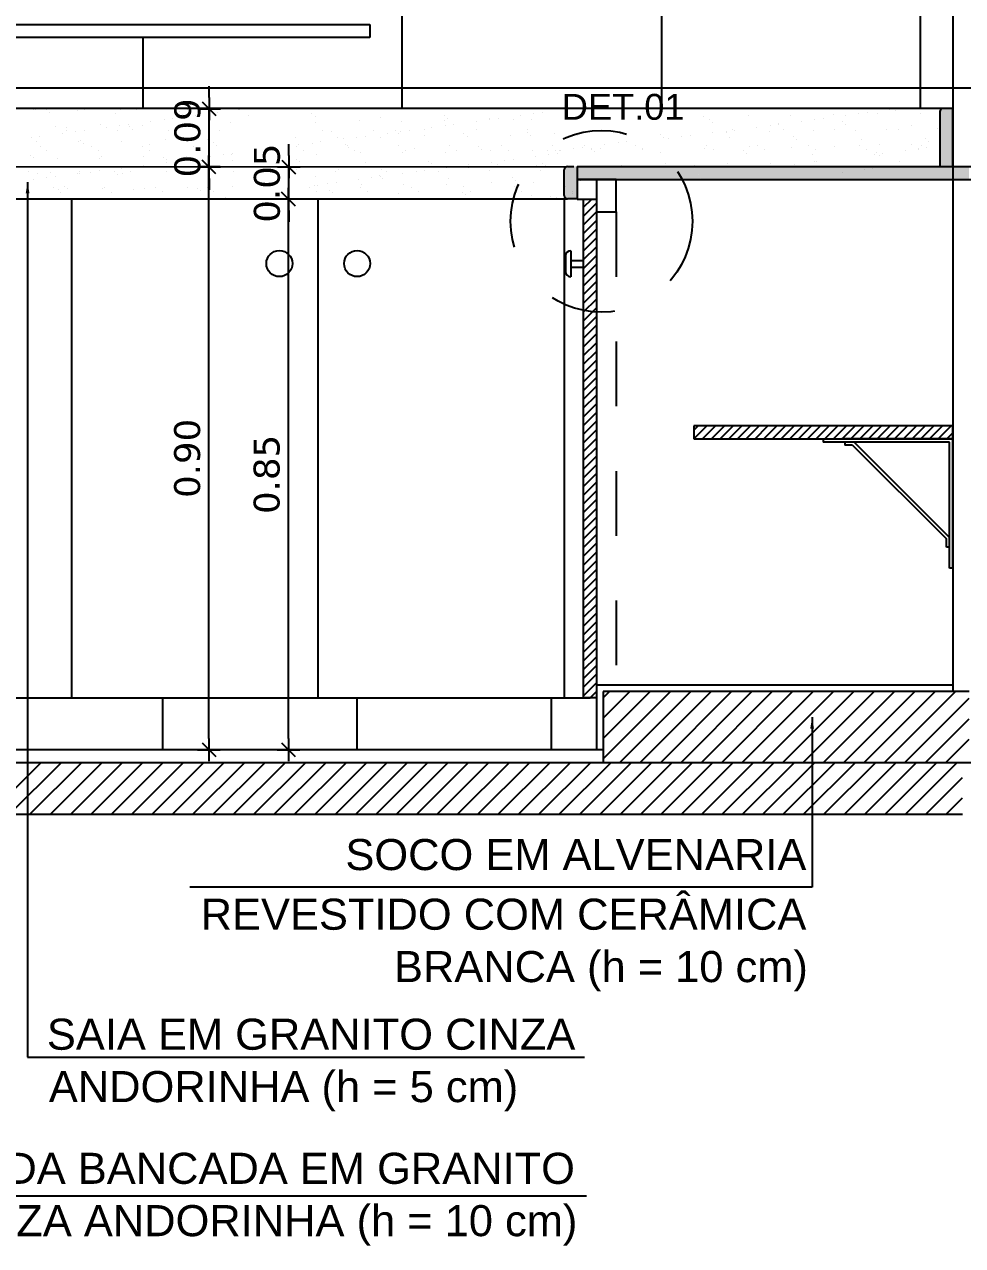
# Model space of a CAD drawing. Extents: x -36 to 357, y 137 to 237.
# Drawn here: x 12.823 to 14.272, y 179.897 to 181.782 of the extents above; entities that cross this region are included whole.
import ezdxf

# ---------------------------------------------------------------- set-up
doc = ezdxf.new("R2010")
doc.units = 0
doc.header["$LTSCALE"] = 0.01
doc.linetypes.add('DASHDOT', pattern=[25.4, 12.7, -6.35, 0, -6.35])
doc.linetypes.add('TRAÇO-2PTOS_P', pattern=[0.625, 0.25, -0.125, 0, -0.125, 0, -0.125])
doc.layers.get('0').update_dxf_attribs({"linetype": 'CONTINUOUS'})
for name, color, linetype in [('01', 1, 'CONTINUOUS'), ('252', 252, 'CONTINUOUS'), ('A-AREAS', 2, 'CONTINUOUS'), ('A-COTAS', 1, 'CONTINUOUS'), ('A-HACHURAPARED', 254, 'CONTINUOUS'), ('A-PISOS-IDEN', 9, 'CONTINUOUS'), ('AR-CORTE', 1, 'CONTINUOUS'), ('ARQ-ALV-CORTE', 3, 'CONTINUOUS'), ('ARQ-CTA-1_025', 1, 'CONTINUOUS'), ('ARQ-EQP-VISTA', 1, 'CONTINUOUS'), ('ARQ-ESQ-VISTA1', 2, 'CONTINUOUS'), ('ARQ-HTC', 9, 'CONTINUOUS'), ('ARQ-SMB-1_025', 1, 'CONTINUOUS'), ('ARQ-TXT-1_025', 2, 'CONTINUOUS'), ('ARQ_CORTE1', 3, 'CONTINUOUS')]:
    doc.layers.add(name, color=color, linetype=linetype)
doc.styles.add('ESC-50-A20', font='arial.ttf', dxfattribs={"height": 0.1})
doc.styles.add('FNDE Texto Cota 0025', font='verdana.ttf', dxfattribs={"height": 0.04})
doc.dimstyles.new('FNDE 1-0025', dxfattribs={"dimscale": 5, "dimtxt": 0.04, "dimasz": 0.0035, "dimexe": 0.15, "dimexo": 0.15, "dimgap": 0.0025, "dimtad": 1, "dimzin": 1, "dimdsep": 46, "dimtxsty": 'FNDE Texto Cota 0025', "dimblk": 'tic', "dimcen": 0.015, "dimdle": 0.15, "dimse1": 1, "dimse2": 1, "dimclrd": 251, "dimclre": 251, "dimclrt": 256, "dimaunit": 1, "dimadec": 3, "dimazin": 0, "dimtfac": 1, "dimtix": 1, "dimtmove": 2, "dimatfit": 3, "dimfxl": 0.15, "dimtvp": 1, "dimtolj": 1, "dimtzin": 0, "dimarcsym": 0})

# ---------------------------------------------------------------- blocks, each defined once
blk = doc.blocks.new('tic')
at = {"color": 251}
for p, q in [((-1, 0), (1, 0)), ((0, -1), (0, 1))]:
    blk.add_line(p, q, dxfattribs=at)
blk.add_line((-0.6, -0.6), (0.6, 0.6))

msp = doc.modelspace()

# ---------------------------------------------------------------- hatches: boundary and pattern name
at = {"layer": 'ARQ-HTC'}
for points in [[(14.2367, 181.6476, -0.414214), (14.2417, 181.6526), (14.2567, 181.6526), (14.2567, 181.5626), (14.2367, 181.5626)], [(13.6567, 181.5579, -0.414214), (13.6617, 181.5629), (13.6717, 181.5629), (13.6767, 181.5629), (13.6767, 181.5129), (13.6617, 181.5129, -0.414214), (13.6567, 181.5179)]]:
    msp.add_hatch(color=256, dxfattribs=at).paths.add_polyline_path(points)
h = msp.add_hatch(color=256, dxfattribs=at)
edge = h.paths.add_edge_path()
edge.add_line((13.8562, 181.5629), (13.6767, 181.5629))
edge.add_line((13.6767, 181.5629), (13.6767, 181.5429))
edge.add_line((13.6767, 181.5429), (13.8689, 181.5428))
edge.add_arc((13.7443, 181.4782), 0.1403, 27.4213, 37.093)
edge = h.paths.add_edge_path()
edge.add_line((14.2567, 181.5626), (13.8562, 181.5629))
edge.add_arc((13.7443, 181.4782), 0.1403, 27.4213, 37.093, ccw=False)
edge.add_line((13.8689, 181.5428), (14.2567, 181.5426))
edge.add_line((14.2567, 181.5426), (14.2567, 181.5626))
h.paths.add_polyline_path([(14.2817, 181.5626), (14.2567, 181.5626), (14.2567, 181.5626), (14.2567, 181.5426), (14.2817, 181.5426)])

# ---------------------------------------------------------------- linework, layer by layer
at = {"color": 252, "ltscale": 10}
for p, q in [((13.7243, 181.562), (13.7243, 181.562)), ((13.8021, 181.5622), (13.8021, 181.5622)), ((13.88, 181.5623), (13.88, 181.5623)), ((13.9578, 181.5625), (13.9578, 181.5625)), ((14.0861, 181.5542), (14.0861, 181.5542)), ((14.12, 181.5587), (14.12, 181.5587)), ((14.133, 181.5604), (14.133, 181.5604))]:
    msp.add_line(p, q, dxfattribs=at)
at = {"layer": '01'}
for p, q in [((14.2567, 183.4372), (14.2567, 180.7522)), ((13.7367, 181.5426), (13.6767, 181.5426)), ((13.7067, 181.5426), (13.7067, 181.4926)), ((13.7367, 181.4926), (13.7367, 181.5426)), ((13.6767, 181.5126), (13.6867, 181.5126)), ((13.7067, 181.4926), (13.7367, 181.4926))]:
    msp.add_line(p, q, dxfattribs=at)
at = {"layer": '01', "ltscale": 10}
msp.add_line((14.2417, 181.6526), (12.5111, 181.6526), dxfattribs=at)
at = {"layer": '01', "color": 251}
for p, q in [((13.6867, 181.4998), (13.6994, 181.5126)), ((13.6867, 181.4864), (13.7067, 181.5064)), ((13.6867, 181.4729), (13.7067, 181.4929)), ((13.6867, 181.4594), (13.7067, 181.4794)), ((13.6867, 181.446), (13.7067, 181.466)), ((13.6867, 181.4325), (13.7067, 181.4525)), ((13.6867, 181.419), (13.7067, 181.439)), ((13.6867, 181.4055), (13.7067, 181.4255)), ((13.6867, 181.3921), (13.7067, 181.4121)), ((13.6867, 181.3786), (13.7067, 181.3986)), ((13.6867, 181.3651), (13.7067, 181.3851)), ((13.6867, 181.3517), (13.7067, 181.3717)), ((13.6867, 181.3382), (13.7067, 181.3582)), ((13.6867, 181.3247), (13.7067, 181.3447)), ((13.6867, 181.3112), (13.7067, 181.3312)), ((13.6867, 181.2978), (13.7067, 181.3178)), ((13.6867, 181.2843), (13.7067, 181.3043)), ((13.6867, 181.2708), (13.7067, 181.2908)), ((13.6867, 181.2574), (13.7067, 181.2774)), ((13.6867, 181.2439), (13.7067, 181.2639)), ((13.6867, 181.2304), (13.7067, 181.2504)), ((13.6867, 181.217), (13.7067, 181.237)), ((13.6867, 181.2035), (13.7067, 181.2235)), ((13.6867, 181.19), (13.7067, 181.21)), ((13.6867, 181.1765), (13.7067, 181.1965)), ((13.6867, 181.1631), (13.7067, 181.1831)), ((13.6867, 181.1496), (13.7067, 181.1696)), ((13.6867, 181.1361), (13.7067, 181.1561)), ((13.8567, 181.1556), (13.8635, 181.1624)), ((13.857, 181.1424), (13.877, 181.1624)), ((13.8704, 181.1424), (13.8904, 181.1624)), ((13.8839, 181.1424), (13.9039, 181.1624)), ((13.8974, 181.1424), (13.9174, 181.1624)), ((13.9109, 181.1424), (13.9309, 181.1624)), ((13.9243, 181.1424), (13.9443, 181.1624)), ((13.9378, 181.1424), (13.9578, 181.1624)), ((13.9513, 181.1424), (13.9713, 181.1624)), ((13.9647, 181.1424), (13.9847, 181.1624)), ((13.9782, 181.1424), (13.9982, 181.1624)), ((13.9917, 181.1424), (14.0117, 181.1624)), ((14.0051, 181.1424), (14.0251, 181.1624)), ((14.0186, 181.1424), (14.0386, 181.1624)), ((14.0321, 181.1424), (14.0521, 181.1624)), ((14.0456, 181.1424), (14.0656, 181.1624)), ((14.059, 181.1424), (14.079, 181.1624)), ((14.0725, 181.1424), (14.0925, 181.1624)), ((14.086, 181.1424), (14.106, 181.1624)), ((14.0994, 181.1424), (14.1194, 181.1624)), ((14.1129, 181.1424), (14.1329, 181.1624)), ((14.1264, 181.1424), (14.1464, 181.1624)), ((14.1398, 181.1424), (14.1598, 181.1624)), ((14.1533, 181.1424), (14.1733, 181.1624)), ((14.1668, 181.1424), (14.1868, 181.1624)), ((14.1803, 181.1424), (14.2003, 181.1624)), ((14.1937, 181.1424), (14.2137, 181.1624)), ((14.2072, 181.1424), (14.2272, 181.1624)), ((14.2207, 181.1424), (14.2407, 181.1624)), ((14.2341, 181.1424), (14.2541, 181.1624)), ((13.6867, 181.1227), (13.7067, 181.1427)), ((14.2476, 181.1424), (14.2567, 181.1515)), ((13.6867, 181.1092), (13.7067, 181.1292)), ((13.6867, 181.0957), (13.7067, 181.1157)), ((13.6867, 181.0823), (13.7067, 181.1023)), ((13.6867, 181.0688), (13.7067, 181.0888)), ((13.6867, 181.0553), (13.7067, 181.0753)), ((13.6867, 181.0418), (13.7067, 181.0618)), ((13.6867, 181.0284), (13.7067, 181.0484)), ((13.6867, 181.0149), (13.7067, 181.0349)), ((13.6867, 181.0014), (13.7067, 181.0214)), ((13.6867, 180.988), (13.7067, 181.008)), ((13.6867, 180.9745), (13.7067, 180.9945)), ((13.6867, 180.961), (13.7067, 180.981)), ((13.6867, 180.9475), (13.7067, 180.9675)), ((13.6867, 180.9341), (13.7067, 180.9541)), ((13.6867, 180.9206), (13.7067, 180.9406)), ((13.6867, 180.9071), (13.7067, 180.9271)), ((13.6867, 180.8937), (13.7067, 180.9137)), ((13.6867, 180.8802), (13.7067, 180.9002)), ((13.6867, 180.8667), (13.7067, 180.8867)), ((13.6867, 180.8533), (13.7067, 180.8733)), ((13.6867, 180.8398), (13.7067, 180.8598)), ((13.6867, 180.8263), (13.7067, 180.8463)), ((13.6867, 180.8128), (13.7067, 180.8328)), ((13.6867, 180.7994), (13.7067, 180.8194)), ((13.6867, 180.7859), (13.7067, 180.8059)), ((13.6867, 180.7724), (13.7067, 180.7924)), ((13.6867, 180.759), (13.7067, 180.779)), ((13.6867, 180.7455), (13.7067, 180.7655)), ((13.6969, 180.7422), (13.7067, 180.752))]:
    msp.add_line(p, q, dxfattribs=at)
at = {"layer": '01', "linetype": 'TRAÇO-2PTOS_P', "ltscale": 10}
msp.add_line((13.7367, 181.4926), (13.7367, 180.7622), dxfattribs=at)
at = {"layer": '01', "color": 253}
for p, q in [((12.7686, 180.5622), (12.8486, 180.6422)), ((12.8, 180.5622), (12.88, 180.6422)), ((12.8314, 180.5622), (12.9114, 180.6422)), ((12.8629, 180.5622), (12.9429, 180.6422)), ((12.8943, 180.5622), (12.9743, 180.6422)), ((12.9257, 180.5622), (13.0057, 180.6422)), ((12.9572, 180.5622), (13.0372, 180.6422)), ((12.9886, 180.5622), (13.0686, 180.6422)), ((13.02, 180.5622), (13.1, 180.6422)), ((13.0514, 180.5622), (13.1314, 180.6422)), ((13.0829, 180.5622), (13.1629, 180.6422)), ((13.1143, 180.5622), (13.1943, 180.6422)), ((13.1457, 180.5622), (13.2257, 180.6422)), ((13.1772, 180.5622), (13.2572, 180.6422)), ((13.2086, 180.5622), (13.2886, 180.6422)), ((13.24, 180.5622), (13.32, 180.6422)), ((13.2715, 180.5622), (13.3515, 180.6422)), ((13.3029, 180.5622), (13.3829, 180.6422)), ((13.3343, 180.5622), (13.4143, 180.6422)), ((13.3658, 180.5622), (13.4458, 180.6422)), ((13.3972, 180.5622), (13.4772, 180.6422)), ((13.4286, 180.5622), (13.5086, 180.6422)), ((13.46, 180.5622), (13.54, 180.6422)), ((13.4915, 180.5622), (13.5715, 180.6422)), ((13.5229, 180.5622), (13.6029, 180.6422)), ((13.5543, 180.5622), (13.6343, 180.6422)), ((13.5858, 180.5622), (13.6658, 180.6422)), ((13.6172, 180.5622), (13.6972, 180.6422)), ((13.6486, 180.5622), (13.7286, 180.6422)), ((13.6801, 180.5622), (13.7601, 180.6422)), ((13.7115, 180.5622), (13.7915, 180.6422)), ((13.7429, 180.5622), (13.8229, 180.6422)), ((13.7744, 180.5622), (13.8544, 180.6422)), ((13.8058, 180.5622), (13.8858, 180.6422)), ((13.8372, 180.5622), (13.9172, 180.6422)), ((13.8686, 180.5622), (13.9486, 180.6422)), ((13.9001, 180.5622), (13.9801, 180.6422)), ((13.9315, 180.5622), (14.0115, 180.6422)), ((13.9629, 180.5622), (14.0429, 180.6422)), ((13.9944, 180.5622), (14.0744, 180.6422)), ((14.0258, 180.5622), (14.1058, 180.6422)), ((14.0572, 180.5622), (14.1372, 180.6422)), ((14.0887, 180.5622), (14.1687, 180.6422)), ((14.1201, 180.5622), (14.2001, 180.6422)), ((14.1515, 180.5622), (14.2315, 180.6422)), ((14.183, 180.5622), (14.263, 180.6422)), ((14.2144, 180.5622), (14.2717, 180.6195)), ((14.2458, 180.5622), (14.2717, 180.5881))]:
    msp.add_line(p, q, dxfattribs=at)
at = {"layer": '01', "color": 10, "linetype": 'DASHDOT', "ltscale": 0.15}
msp.add_circle((13.7143, 181.4782), 0.1403, dxfattribs=at)
at = {"layer": '252', "color": 252}
for p, q in [((13.4067, 181.6526, -0.039), (13.4067, 183.4372, -0.0005)), ((14.2067, 181.6526, -0.039), (14.2067, 183.4372, -0.0005)), ((13.8067, 181.9022, -0.0142), (13.8067, 181.6526, -0.0142)), ((13.0067, 181.6526, 0.0048), (13.0067, 181.7622, 0.0072)), ((13.0367, 180.7422), (13.0367, 180.6622)), ((13.3367, 180.7422), (13.3367, 180.6622)), ((13.6367, 180.7422), (13.6367, 180.6622))]:
    msp.add_line(p, q, dxfattribs=at)
at = {"layer": 'A-AREAS'}
for p, q in [((13.6867, 181.5126), (13.7067, 181.5126)), ((13.6867, 180.7422), (13.6867, 181.5126)), ((13.6867, 181.5126), (13.7067, 181.5126)), ((13.7067, 181.5126), (13.7067, 180.7422)), ((14.2567, 181.1624), (13.8567, 181.1624)), ((13.8567, 181.1624), (13.8567, 181.1424)), ((14.2567, 181.1424), (14.2567, 181.1624)), ((13.8567, 181.1424), (14.2567, 181.1424)), ((13.7067, 180.7422), (13.6867, 180.7422))]:
    msp.add_line(p, q, dxfattribs=at)
at = {"layer": 'A-COTAS'}
for p, q in [((12.8967, 180.7426), (12.8967, 181.5129)), ((13.2767, 180.7426), (13.2767, 181.5129)), ((13.6567, 181.5129), (13.6567, 180.7422)), ((13.6588, 181.4247), (13.6588, 181.4005)), ((13.6668, 181.4327), (13.6668, 181.3925)), ((13.6668, 181.4176), (13.6867, 181.4176)), ((13.6668, 181.4076), (13.6867, 181.4076))]:
    msp.add_line(p, q, dxfattribs=at)
for centre in [(13.217, 181.4129), (13.337, 181.4129)]:
    msp.add_circle(centre, 0.0201, dxfattribs=at)
for centre, start, end in [((13.6668, 181.4247), 90, 180), ((13.6668, 181.4005), 180, 270)]:
    msp.add_arc(centre, 0.008, start, end, dxfattribs=at)
at = {"layer": 'A-HACHURAPARED', "color": 252}
for p, q in [((12.8377, 181.6504), (12.8377, 181.6504)), ((12.8399, 181.6501), (12.8399, 181.6501)), ((12.8577, 181.6504), (12.8577, 181.6504)), ((12.8624, 181.6461), (12.8624, 181.6461)), ((12.9049, 181.6498), (12.9049, 181.6498)), ((12.9168, 181.6506), (12.9168, 181.6506)), ((12.964, 181.6453), (12.964, 181.6453)), ((12.9713, 181.6506), (12.9713, 181.6506)), ((12.9959, 181.6507), (12.9959, 181.6507)), ((13.0625, 181.6473), (13.0625, 181.6473)), ((13.0672, 181.643), (13.0672, 181.643)), ((13.075, 181.6509), (13.075, 181.6509)), ((13.1077, 181.6438), (13.1077, 181.6438)), ((13.1209, 181.6456), (13.1209, 181.6456)), ((13.1541, 181.651), (13.1541, 181.651)), ((13.1554, 181.6501), (13.1554, 181.6501)), ((13.1688, 181.6421), (13.1688, 181.6421)), ((13.2332, 181.6512), (13.2332, 181.6512)), ((13.2673, 181.6442), (13.2673, 181.6442)), ((13.3123, 181.6513), (13.3123, 181.6513)), ((13.3914, 181.6515), (13.3914, 181.6515)), ((13.4705, 181.6516), (13.4705, 181.6516)), ((13.5496, 181.6517), (13.5496, 181.6517)), ((13.6097, 181.6442), (13.6097, 181.6442)), ((13.6229, 181.6459), (13.6229, 181.6459)), ((13.6287, 181.6519), (13.6287, 181.6519)), ((13.866, 181.6523), (13.866, 181.6523)), ((13.941, 181.6422), (13.941, 181.6422)), ((13.9451, 181.6525), (13.9451, 181.6525)), ((14.0643, 181.6519), (14.0643, 181.6519)), ((14.0725, 181.6427), (14.0725, 181.6427)), ((14.1117, 181.6445), (14.1117, 181.6445)), ((14.1249, 181.6462), (14.1249, 181.6462)), ((14.1411, 181.6452), (14.1411, 181.6452)), ((14.1594, 181.6508), (14.1594, 181.6508)), ((14.1674, 181.6497), (14.1674, 181.6497)), ((14.2061, 181.6449), (14.2061, 181.6449)), ((12.8721, 181.6247), (12.8721, 181.6247)), ((12.9407, 181.6271), (12.9407, 181.6271)), ((12.9503, 181.6231), (12.9503, 181.6231)), ((12.9709, 181.6258), (12.9709, 181.6258)), ((12.9841, 181.6276), (12.9841, 181.6276)), ((12.9861, 181.625), (12.9861, 181.625)), ((13.0057, 181.6268), (13.0057, 181.6268)), ((13.0186, 181.6321), (13.0186, 181.6321)), ((13.0393, 181.6348), (13.0393, 181.6348)), ((13.0525, 181.6366), (13.0525, 181.6366)), ((13.0722, 181.6277), (13.0722, 181.6277)), ((13.087, 181.6411), (13.087, 181.6411)), ((13.1408, 181.6301), (13.1408, 181.6301)), ((13.272, 181.6399), (13.272, 181.6399)), ((13.2722, 181.6307), (13.2722, 181.6307)), ((13.3408, 181.6332), (13.3408, 181.6332)), ((13.3736, 181.639), (13.3736, 181.639)), ((13.4058, 181.6328), (13.4058, 181.6328)), ((13.4523, 181.6234), (13.4523, 181.6234)), ((13.472, 181.6411), (13.472, 181.6411)), ((13.4723, 181.6337), (13.4723, 181.6337)), ((13.4729, 181.6261), (13.4729, 181.6261)), ((13.4767, 181.6368), (13.4767, 181.6368)), ((13.4862, 181.6279), (13.4862, 181.6279)), ((13.5207, 181.6324), (13.5207, 181.6324)), ((13.5409, 181.6362), (13.5409, 181.6362)), ((13.5413, 181.6351), (13.5413, 181.6351)), ((13.5545, 181.6369), (13.5545, 181.6369)), ((13.5784, 181.6359), (13.5784, 181.6359)), ((13.589, 181.6414), (13.589, 181.6414)), ((13.6059, 181.6358), (13.6059, 181.6358)), ((13.8724, 181.6397), (13.8724, 181.6397)), ((13.8816, 181.6348), (13.8816, 181.6348)), ((13.8863, 181.6305), (13.8863, 181.6305)), ((13.9543, 181.6238), (13.9543, 181.6238)), ((13.9749, 181.6265), (13.9749, 181.6265)), ((13.9879, 181.6297), (13.9879, 181.6297)), ((13.9882, 181.6282), (13.9882, 181.6282)), ((14.006, 181.6419), (14.006, 181.6419)), ((14.0227, 181.6328), (14.0227, 181.6328)), ((14.0433, 181.6355), (14.0433, 181.6355)), ((14.0565, 181.6372), (14.0565, 181.6372)), ((14.0864, 181.6317), (14.0864, 181.6317)), ((14.091, 181.6418), (14.091, 181.6418)), ((14.091, 181.6274), (14.091, 181.6274)), ((14.1927, 181.6265), (14.1927, 181.6265)), ((12.8342, 181.6078), (12.8342, 181.6078)), ((12.8474, 181.6096), (12.8474, 181.6096)), ((12.8819, 181.6141), (12.8819, 181.6141)), ((12.8877, 181.623), (12.8877, 181.623)), ((12.888, 181.6184), (12.888, 181.6184)), ((12.9025, 181.6168), (12.9025, 181.6168)), ((12.9158, 181.6186), (12.9158, 181.6186)), ((12.9671, 181.6185), (12.9671, 181.6185)), ((12.9908, 181.6207), (12.9908, 181.6207)), ((13.0415, 181.6042), (13.0415, 181.6042)), ((13.0462, 181.6187), (13.0462, 181.6187)), ((13.0925, 181.6198), (13.0925, 181.6198)), ((13.1253, 181.6188), (13.1253, 181.6188)), ((13.2416, 181.6072), (13.2416, 181.6072)), ((13.2835, 181.6191), (13.2835, 181.6191)), ((13.2972, 181.6167), (13.2972, 181.6167)), ((13.3066, 181.6069), (13.3066, 181.6069)), ((13.3155, 181.6054), (13.3155, 181.6054)), ((13.3362, 181.6081), (13.3362, 181.6081)), ((13.3494, 181.6099), (13.3494, 181.6099)), ((13.3626, 181.6192), (13.3626, 181.6192)), ((13.3731, 181.6077), (13.3731, 181.6077)), ((13.3839, 181.6144), (13.3839, 181.6144)), ((13.3957, 181.6188), (13.3957, 181.6188)), ((13.4004, 181.6145), (13.4004, 181.6145)), ((13.4046, 181.6171), (13.4046, 181.6171)), ((13.4178, 181.6189), (13.4178, 181.6189)), ((13.4417, 181.6194), (13.4417, 181.6194)), ((13.4417, 181.6102), (13.4417, 181.6102)), ((13.502, 181.6136), (13.502, 181.6136)), ((13.5067, 181.6099), (13.5067, 181.6099)), ((13.5208, 181.6195), (13.5208, 181.6195)), ((13.5731, 181.6107), (13.5731, 181.6107)), ((13.5999, 181.6197), (13.5999, 181.6197)), ((13.6005, 181.6156), (13.6005, 181.6156)), ((13.6051, 181.6114), (13.6051, 181.6114)), ((13.6417, 181.6132), (13.6417, 181.6132)), ((13.6767, 181.6129), (13.6767, 181.6129)), ((13.6768, 181.6105), (13.6768, 181.6105)), ((13.7432, 181.6137), (13.7432, 181.6137)), ((13.8052, 181.6125), (13.8052, 181.6125)), ((13.8099, 181.6082), (13.8099, 181.6082)), ((13.8176, 181.6058), (13.8176, 181.6058)), ((13.8382, 181.6085), (13.8382, 181.6085)), ((13.8514, 181.6102), (13.8514, 181.6102)), ((13.8859, 181.6148), (13.8859, 181.6148)), ((13.9066, 181.6175), (13.9066, 181.6175)), ((13.9068, 181.6159), (13.9068, 181.6159)), ((13.9115, 181.6074), (13.9115, 181.6074)), ((13.9163, 181.6202), (13.9163, 181.6202)), ((13.9198, 181.6192), (13.9198, 181.6192)), ((13.9733, 181.6167), (13.9733, 181.6167)), ((13.9954, 181.6204), (13.9954, 181.6204)), ((14.01, 181.6094), (14.01, 181.6094)), ((14.0147, 181.6051), (14.0147, 181.6051)), ((14.0419, 181.6192), (14.0419, 181.6192)), ((14.0745, 181.6205), (14.0745, 181.6205)), ((14.1069, 181.6189), (14.1069, 181.6189)), ((14.1163, 181.6042), (14.1163, 181.6042)), ((14.1536, 181.6207), (14.1536, 181.6207)), ((14.1733, 181.6197), (14.1733, 181.6197)), ((14.2148, 181.6063), (14.2148, 181.6063)), ((14.2327, 181.6208), (14.2327, 181.6208)), ((12.8415, 181.6012), (12.8415, 181.6012)), ((12.8475, 181.5937), (12.8475, 181.5937)), ((12.8582, 181.5868), (12.8582, 181.5868)), ((12.9065, 181.6008), (12.9065, 181.6008)), ((12.9098, 181.6027), (12.9098, 181.6027)), ((12.9145, 181.5984), (12.9145, 181.5984)), ((12.9266, 181.5938), (12.9266, 181.5938)), ((12.9373, 181.587), (12.9373, 181.587)), ((12.9729, 181.6017), (12.9729, 181.6017)), ((13.0057, 181.594), (13.0057, 181.594)), ((13.0161, 181.5975), (13.0161, 181.5975)), ((13.0164, 181.5871), (13.0164, 181.5871)), ((13.0848, 181.5941), (13.0848, 181.5941)), ((13.0955, 181.5873), (13.0955, 181.5873)), ((13.1065, 181.6039), (13.1065, 181.6039)), ((13.1146, 181.5996), (13.1146, 181.5996)), ((13.1192, 181.5953), (13.1192, 181.5953)), ((13.243, 181.5944), (13.243, 181.5944)), ((13.2472, 181.5964), (13.2472, 181.5964)), ((13.2537, 181.5876), (13.2537, 181.5876)), ((13.2678, 181.5991), (13.2678, 181.5991)), ((13.281, 181.6009), (13.281, 181.6009)), ((13.3193, 181.5965), (13.3193, 181.5965)), ((13.3221, 181.5945), (13.3221, 181.5945)), ((13.324, 181.5922), (13.324, 181.5922)), ((13.3328, 181.5877), (13.3328, 181.5877)), ((13.4012, 181.5947), (13.4012, 181.5947)), ((13.4119, 181.5878), (13.4119, 181.5878)), ((13.4256, 181.5913), (13.4256, 181.5913)), ((13.4803, 181.5948), (13.4803, 181.5948)), ((13.491, 181.588), (13.491, 181.588)), ((13.5241, 181.5934), (13.5241, 181.5934)), ((13.5288, 181.5891), (13.5288, 181.5891)), ((13.5425, 181.5872), (13.5425, 181.5872)), ((13.5594, 181.595), (13.5594, 181.595)), ((13.5701, 181.5881), (13.5701, 181.5881)), ((13.6075, 181.5869), (13.6075, 181.5869)), ((13.6304, 181.5882), (13.6304, 181.5882)), ((13.6385, 181.5951), (13.6385, 181.5951)), ((13.644, 181.5878), (13.644, 181.5878)), ((13.6492, 181.5883), (13.6492, 181.5883)), ((13.6508, 181.5878), (13.6508, 181.5878)), ((13.6715, 181.5905), (13.6715, 181.5905)), ((13.6847, 181.5922), (13.6847, 181.5922)), ((13.6876, 181.5952), (13.6876, 181.5952)), ((13.6983, 181.5884), (13.6983, 181.5884)), ((13.6989, 181.5902), (13.6989, 181.5902)), ((13.7036, 181.5859), (13.7036, 181.5859)), ((13.7126, 181.5902), (13.7126, 181.5902)), ((13.7192, 181.5968), (13.7192, 181.5968)), ((13.7398, 181.5995), (13.7398, 181.5995)), ((13.7531, 181.6012), (13.7531, 181.6012)), ((13.7667, 181.5954), (13.7667, 181.5954)), ((13.7774, 181.5886), (13.7774, 181.5886)), ((13.7776, 181.5899), (13.7776, 181.5899)), ((13.874, 181.5908), (13.874, 181.5908)), ((13.8758, 181.5955), (13.8758, 181.5955)), ((13.8865, 181.5887), (13.8865, 181.5887)), ((13.9336, 181.5871), (13.9336, 181.5871)), ((13.9426, 181.5932), (13.9426, 181.5932)), ((13.9549, 181.5957), (13.9549, 181.5957)), ((13.9656, 181.5889), (13.9656, 181.5889)), ((14.0076, 181.5929), (14.0076, 181.5929)), ((14.034, 181.5958), (14.034, 181.5958)), ((14.0447, 181.589), (14.0447, 181.589)), ((14.0741, 181.5938), (14.0741, 181.5938)), ((14.1131, 181.596), (14.1131, 181.596)), ((14.1238, 181.5891), (14.1238, 181.5891)), ((14.1427, 181.5962), (14.1427, 181.5962)), ((14.1828, 181.5881), (14.1828, 181.5881)), ((14.1922, 181.5961), (14.1922, 181.5961)), ((14.2029, 181.5893), (14.2029, 181.5893)), ((14.2035, 181.5908), (14.2035, 181.5908)), ((14.2077, 181.5959), (14.2077, 181.5959)), ((14.2167, 181.5925), (14.2167, 181.5925)), ((14.2195, 181.602), (14.2195, 181.602)), ((12.8334, 181.5804), (12.8334, 181.5804)), ((12.8381, 181.5761), (12.8381, 181.5761)), ((12.8737, 181.5757), (12.8737, 181.5757)), ((12.9398, 181.5753), (12.9398, 181.5753)), ((12.9423, 181.5782), (12.9423, 181.5782)), ((13.0073, 181.5779), (13.0073, 181.5779)), ((13.0382, 181.5773), (13.0382, 181.5773)), ((13.0421, 181.5694), (13.0421, 181.5694)), ((13.0429, 181.573), (13.0429, 181.573)), ((13.0627, 181.5721), (13.0627, 181.5721)), ((13.0738, 181.5787), (13.0738, 181.5787)), ((13.0759, 181.5739), (13.0759, 181.5739)), ((13.1104, 181.5784), (13.1104, 181.5784)), ((13.1311, 181.5811), (13.1311, 181.5811)), ((13.1424, 181.5812), (13.1424, 181.5812)), ((13.1443, 181.5829), (13.1443, 181.5829)), ((13.1445, 181.5721), (13.1445, 181.5721)), ((13.243, 181.5742), (13.243, 181.5742)), ((13.2477, 181.5699), (13.2477, 181.5699)), ((13.2738, 181.5817), (13.2738, 181.5817)), ((13.3424, 181.5842), (13.3424, 181.5842)), ((13.3493, 181.569), (13.3493, 181.569)), ((13.4074, 181.5839), (13.4074, 181.5839)), ((13.4477, 181.5711), (13.4477, 181.5711)), ((13.4524, 181.5668), (13.4524, 181.5668)), ((13.4739, 181.5847), (13.4739, 181.5847)), ((13.5441, 181.5697), (13.5441, 181.5697)), ((13.5647, 181.5725), (13.5647, 181.5725)), ((13.5779, 181.5742), (13.5779, 181.5742)), ((13.6124, 181.5788), (13.6124, 181.5788)), ((13.6225, 181.5679), (13.6225, 181.5679)), ((13.6331, 181.5815), (13.6331, 181.5815)), ((13.6463, 181.5832), (13.6463, 181.5832)), ((13.8052, 181.5851), (13.8052, 181.5851)), ((13.8134, 181.5673), (13.8134, 181.5673)), ((13.9084, 181.5669), (13.9084, 181.5669)), ((13.9383, 181.5828), (13.9383, 181.5828)), ((13.9749, 181.5678), (13.9749, 181.5678)), ((14.04, 181.582), (14.04, 181.582)), ((14.0435, 181.5703), (14.0435, 181.5703)), ((14.0461, 181.5701), (14.0461, 181.5701)), ((14.1351, 181.5818), (14.1351, 181.5818)), ((14.1384, 181.584), (14.1384, 181.584)), ((14.1431, 181.5797), (14.1431, 181.5797)), ((14.1483, 181.5835), (14.1483, 181.5835)), ((14.1749, 181.5708), (14.1749, 181.5708)), ((12.8294, 181.5546), (12.8294, 181.5546)), ((12.8431, 181.5522), (12.8431, 181.5522)), ((12.8634, 181.553), (12.8634, 181.553)), ((12.9053, 181.5514), (12.9053, 181.5514)), ((12.9081, 181.5519), (12.9081, 181.5519)), ((12.9085, 181.5548), (12.9085, 181.5548)), ((12.926, 181.5541), (12.926, 181.5541)), ((12.9392, 181.5559), (12.9392, 181.5559)), ((12.9618, 181.555), (12.9618, 181.555)), ((12.9665, 181.5507), (12.9665, 181.5507)), ((12.9737, 181.5604), (12.9737, 181.5604)), ((12.9745, 181.5528), (12.9745, 181.5528)), ((12.9876, 181.5549), (12.9876, 181.5549)), ((12.9943, 181.5631), (12.9943, 181.5631)), ((13.0076, 181.5649), (13.0076, 181.5649)), ((13.0431, 181.5552), (13.0431, 181.5552)), ((13.0667, 181.5551), (13.0667, 181.5551)), ((13.0682, 181.5498), (13.0682, 181.5498)), ((13.1081, 181.5549), (13.1081, 181.5549)), ((13.1458, 181.5552), (13.1458, 181.5552)), ((13.2432, 181.5582), (13.2432, 181.5582)), ((13.304, 181.5555), (13.304, 181.5555)), ((13.3082, 181.5579), (13.3082, 181.5579)), ((13.3714, 181.5488), (13.3714, 181.5488)), ((13.3747, 181.5588), (13.3747, 181.5588)), ((13.3831, 181.5556), (13.3831, 181.5556)), ((13.4073, 181.5517), (13.4073, 181.5517)), ((13.428, 181.5545), (13.428, 181.5545)), ((13.4412, 181.5562), (13.4412, 181.5562)), ((13.4433, 181.5612), (13.4433, 181.5612)), ((13.4622, 181.5558), (13.4622, 181.5558)), ((13.4757, 181.5607), (13.4757, 181.5607)), ((13.4963, 181.5635), (13.4963, 181.5635)), ((13.5083, 181.5609), (13.5083, 181.5609)), ((13.5096, 181.5652), (13.5096, 181.5652)), ((13.5413, 181.5559), (13.5413, 181.5559)), ((13.5541, 181.5659), (13.5541, 181.5659)), ((13.5747, 181.5618), (13.5747, 181.5618)), ((13.6133, 181.5643), (13.6133, 181.5643)), ((13.6204, 181.5561), (13.6204, 181.5561)), ((13.6272, 181.5637), (13.6272, 181.5637)), ((13.6783, 181.5639), (13.6783, 181.5639)), ((13.7448, 181.5648), (13.7448, 181.5648)), ((13.8573, 181.5648), (13.8573, 181.5648)), ((13.9984, 181.5638), (13.9984, 181.5638)), ((14.0116, 181.5655), (14.0116, 181.5655)), ((12.8369, 181.5424), (12.8369, 181.5424)), ((12.8576, 181.5451), (12.8576, 181.5451)), ((12.868, 181.5301), (12.868, 181.5301)), ((12.8708, 181.5469), (12.8708, 181.5469)), ((12.8855, 181.5327), (12.8855, 181.5327)), ((12.9439, 181.5293), (12.9439, 181.5293)), ((12.9471, 181.5302), (12.9471, 181.5302)), ((13.0089, 181.5289), (13.0089, 181.5289)), ((13.0262, 181.5303), (13.0262, 181.5303)), ((13.0754, 181.5298), (13.0754, 181.5298)), ((13.0903, 181.5296), (13.0903, 181.5296)), ((13.1053, 181.5305), (13.1053, 181.5305)), ((13.144, 181.5323), (13.144, 181.5323)), ((13.2635, 181.5308), (13.2635, 181.5308)), ((13.2706, 181.5337), (13.2706, 181.5337)), ((13.2729, 181.5467), (13.2729, 181.5467)), ((13.2754, 181.5328), (13.2754, 181.5328)), ((13.2912, 181.5365), (13.2912, 181.5365)), ((13.3045, 181.5382), (13.3045, 181.5382)), ((13.339, 181.5427), (13.339, 181.5427)), ((13.3426, 181.5309), (13.3426, 181.5309)), ((13.344, 181.5353), (13.344, 181.5353)), ((13.3596, 181.5455), (13.3596, 181.5455)), ((13.3728, 181.5472), (13.3728, 181.5472)), ((13.3761, 181.5445), (13.3761, 181.5445)), ((13.409, 181.535), (13.409, 181.535)), ((13.4217, 181.5311), (13.4217, 181.5311)), ((13.4755, 181.5358), (13.4755, 181.5358)), ((13.4777, 181.5436), (13.4777, 181.5436)), ((13.5008, 181.5312), (13.5008, 181.5312)), ((13.5441, 181.5383), (13.5441, 181.5383)), ((13.5762, 181.5456), (13.5762, 181.5456)), ((13.5799, 181.5314), (13.5799, 181.5314)), ((13.5808, 181.5414), (13.5808, 181.5414)), ((13.6091, 181.538), (13.6091, 181.538)), ((13.659, 181.5315), (13.659, 181.5315)), ((13.6756, 181.5388), (13.6756, 181.5388)), ((13.6825, 181.5405), (13.6825, 181.5405)), ((12.8753, 181.5268), (12.8753, 181.5268)), ((12.8787, 181.5232), (12.8787, 181.5232)), ((12.8902, 181.5284), (12.8902, 181.5284)), ((12.9578, 181.5234), (12.9578, 181.5234)), ((12.9918, 181.5275), (12.9918, 181.5275)), ((13.0369, 181.5235), (13.0369, 181.5235)), ((13.0949, 181.5253), (13.0949, 181.5253)), ((13.116, 181.5237), (13.116, 181.5237)), ((13.1338, 181.5157), (13.1338, 181.5157)), ((13.2742, 181.524), (13.2742, 181.524)), ((13.295, 181.5265), (13.295, 181.5265)), ((13.2997, 181.5222), (13.2997, 181.5222)), ((13.3533, 181.5241), (13.3533, 181.5241)), ((13.4014, 181.5213), (13.4014, 181.5213)), ((13.4324, 181.5242), (13.4324, 181.5242)), ((13.4998, 181.5234), (13.4998, 181.5234)), ((13.5045, 181.5191), (13.5045, 181.5191)), ((13.5115, 181.5244), (13.5115, 181.5244)), ((13.5906, 181.5245), (13.5906, 181.5245)), ((13.6061, 181.5182), (13.6061, 181.5182)), ((13.6359, 181.5161), (13.6359, 181.5161)), ((13.6449, 181.5153), (13.6449, 181.5153)), ((13.6565, 181.5188), (13.6565, 181.5188)), ((13.6697, 181.5247), (13.6697, 181.5247)), ((13.6697, 181.5205), (13.6697, 181.5205))]:
    msp.add_line(p, q, dxfattribs=at)
at = {"layer": 'A-PISOS-IDEN', "color": 1}
for p, q in [((14.2567, 180.7622), (13.7067, 180.7622)), ((13.7067, 180.7422), (13.7067, 180.6622)), ((13.7167, 180.7424), (13.7265, 180.7522)), ((13.7167, 180.711), (13.7579, 180.7522)), ((13.7167, 180.6796), (13.7893, 180.7522)), ((13.7167, 180.6481), (13.8208, 180.7522)), ((13.7422, 180.6422), (13.8522, 180.7522)), ((13.7736, 180.6422), (13.8836, 180.7522)), ((13.8051, 180.6422), (13.9151, 180.7522)), ((13.8365, 180.6422), (13.9465, 180.7522)), ((13.8679, 180.6422), (13.9779, 180.7522)), ((13.8993, 180.6422), (14.0093, 180.7522)), ((13.9308, 180.6422), (14.0408, 180.7522)), ((13.9622, 180.6422), (14.0722, 180.7522)), ((13.9936, 180.6422), (14.1036, 180.7522)), ((14.0251, 180.6422), (14.1351, 180.7522)), ((14.0565, 180.6422), (14.1665, 180.7522)), ((14.0879, 180.6422), (14.1979, 180.7522)), ((14.1194, 180.6422), (14.2294, 180.7522)), ((14.1508, 180.6422), (14.2608, 180.7522)), ((14.1822, 180.6422), (14.2817, 180.7417)), ((14.2137, 180.6422), (14.2817, 180.7102)), ((13.7167, 180.6622), (11.2467, 180.6622)), ((14.2451, 180.6422), (14.2817, 180.6788))]:
    msp.add_line(p, q, dxfattribs=at)
at = {"layer": 'AR-CORTE', "color": 2}
for p, q in [((12.1367, 181.5622), (13.6598, 181.5626)), ((12.1367, 181.5126), (13.6616, 181.5129)), ((13.7067, 180.7622), (13.7067, 180.6622)), ((12.1367, 180.7422), (13.6967, 180.7422))]:
    msp.add_line(p, q, dxfattribs=at)
at = {"layer": 'ARQ-ALV-CORTE'}
for p, q in [((14.6023, 180.6422), (10.2902, 180.6422, -2)), ((14.2717, 180.5622, -0.1735), (10.5917, 180.5622, -1.8418))]:
    msp.add_line(p, q, dxfattribs=at)
at = {"layer": 'ARQ-CTA-1_025', "color": 251}
for p, q in [((13.1085, 181.6695), (13.1085, 181.687)), ((13.1085, 181.562), (13.1085, 181.652)), ((13.2314, 181.5797), (13.2314, 181.5972)), ((13.2314, 181.5122), (13.2314, 181.5622)), ((13.1082, 180.6797), (13.1082, 181.5447)), ((13.1085, 181.5445), (13.1085, 181.527)), ((13.231, 180.6797), (13.231, 181.4951)), ((13.2314, 181.4947), (13.2314, 181.4772))]:
    msp.add_line(p, q, dxfattribs=at)
at = {"layer": 'ARQ-EQP-VISTA'}
for p, q in [((14.0567, 181.1424), (14.0567, 181.1374)), ((14.0567, 181.1424), (14.0567, 181.1424)), ((14.0567, 181.1424), (14.0854, 181.1424)), ((14.0879, 181.1374), (14.0567, 181.1374)), ((14.223, 181.1424), (14.0854, 181.1424)), ((14.2317, 181.1374), (14.0879, 181.1374)), ((14.09, 181.1374), (14.09, 181.1324)), ((14.1041, 181.1374), (14.2517, 180.9898)), ((14.2567, 181.1424), (14.223, 181.1424)), ((14.2517, 181.1374), (14.2317, 181.1374)), ((14.102, 181.1324), (14.09, 181.1324)), ((14.102, 181.1324), (14.2467, 180.9878)), ((14.2517, 180.9748), (14.2467, 180.9748)), ((14.2567, 180.9424), (14.2517, 180.9424))]:
    msp.add_line(p, q, dxfattribs=at)
at = {"layer": 'ARQ-EQP-VISTA', "extrusion": (0, 0, -1)}
for p, q in [((14.2517, 180.9424), (14.2517, 181.1374)), ((14.2567, 180.9424), (14.2567, 181.1424)), ((14.2467, 180.9748), (14.2467, 180.9878))]:
    msp.add_line(p, q, dxfattribs=at)
at = {"layer": 'ARQ-ESQ-VISTA1'}
for p, q in [((12.4645, 181.7822), (13.3567, 181.7822)), ((13.3567, 181.7822), (13.3567, 181.7822)), ((13.3567, 181.7822), (13.3567, 181.7622)), ((13.3567, 181.7622), (12.4645, 181.7622))]:
    msp.add_line(p, q, dxfattribs=at)
at = {"layer": 'ARQ_CORTE1'}
for p, q in [((14.2367, 181.6476), (14.2367, 181.5626)), ((14.2567, 181.6526), (14.2417, 181.6526)), ((14.2567, 181.5626), (14.2567, 181.6526)), ((13.6567, 181.5179), (13.6567, 181.5579)), ((13.6617, 181.5629), (13.6717, 181.5629)), ((13.6767, 181.5629), (13.6767, 181.5129)), ((13.6767, 181.5129), (13.6617, 181.5129)), ((13.7167, 180.7522), (13.7167, 180.6422)), ((14.2817, 180.7522), (13.7167, 180.7522))]:
    msp.add_line(p, q, dxfattribs=at)
at = {"layer": 'ARQ_CORTE1', "extrusion": (0, 0, -1)}
for p, q in [((13.6767, 181.5629), (14.2867, 181.5626)), ((13.6767, 181.5429), (14.2867, 181.5426))]:
    msp.add_line(p, q, dxfattribs=at)
at = {"layer": 'ARQ_CORTE1'}
for centre, start, end in [((14.2417, 181.6476), 90, 180), ((13.6617, 181.5579), 90, 180), ((13.6617, 181.5179), 180, 270)]:
    msp.add_arc(centre, 0.005, start, end, dxfattribs=at)

# ---------------------------------------------------------------- block references
at = {"layer": 'ARQ-CTA-1_025', "color": 251, "xscale": 0.0175, "yscale": 0.0175, "zscale": 0.0175}
for p, rotation in [((13.1085, 181.652), 270), ((13.1082, 181.5622), 90), ((13.1085, 181.562), 90), ((13.2314, 181.5622), 270), ((13.231, 181.5126), 90), ((13.2314, 181.5122), 90), ((13.1082, 180.6622), 270), ((13.231, 180.6622), 270)]:
    msp.add_blockref('tic', p, dxfattribs=dict(at, rotation=rotation))

# ---------------------------------------------------------------- texts
at = {"layer": 'ARQ-CTA-1_025', "char_height": 0.04, "attachment_point": 5, "rotation": 90, "style": 'FNDE Texto Cota 0025'}
for s, insert in [('\\A1;0.09', (13.0752, 181.607)), ('\\A1;0.05', (13.198, 181.5372)), ('\\A1;0.90', (13.0749, 181.1122)), ('\\A1;0.85', (13.1976, 181.0874))]:
    msp.add_mtext(s, dxfattribs=dict(at, insert=insert))
at = {"layer": 'ARQ-TXT-1_025', "style": 'ESC-50-A20'}
for s, height, p in [('DET.01', 0.04, (13.653, 181.635)), ('SOCO EM ALVENARIA', 0.048, (13.3189, 180.4764)), ('REVESTIDO COM CERÂMICA', 0.048, (13.0955, 180.3843)), ('BRANCA (h = 10 cm)', 0.048, (13.3939, 180.3034)), ('SAIA EM GRANITO CINZA', 0.048, (12.8581, 180.199)), ('ANDORINHA (h = 5 cm)', 0.048, (12.8611, 180.1181)), ('RODA BANCADA EM GRANITO', 0.048, (12.6935, 179.9919)), ('CINZA ANDORINHA (h = 10 cm)', 0.048, (12.6954, 179.9111))]:
    msp.add_text(s, height=height, dxfattribs=at).set_placement(p)

# ---------------------------------------------------------------- leaders
at = {"layer": 'ARQ-SMB-1_025', "ltscale": 10}
for points in [[(12.4575, 181.6842, -2), (15.4062, 181.6842, -2)], [(12.6553, 181.596), (12.6553, 179.9732), (13.691, 179.9732)], [(12.8283, 181.5389), (12.8283, 180.1877), (13.6878, 180.1877)], [(14.0394, 180.7124), (14.0394, 180.45), (13.079, 180.45)]]:
    msp.add_leader(points, dimstyle='FNDE 1-0025', override={"dimlfac": 100, "dimclrd": 252, "dimclre": 252}, dxfattribs=at)

doc.saveas('drawing.dxf')
